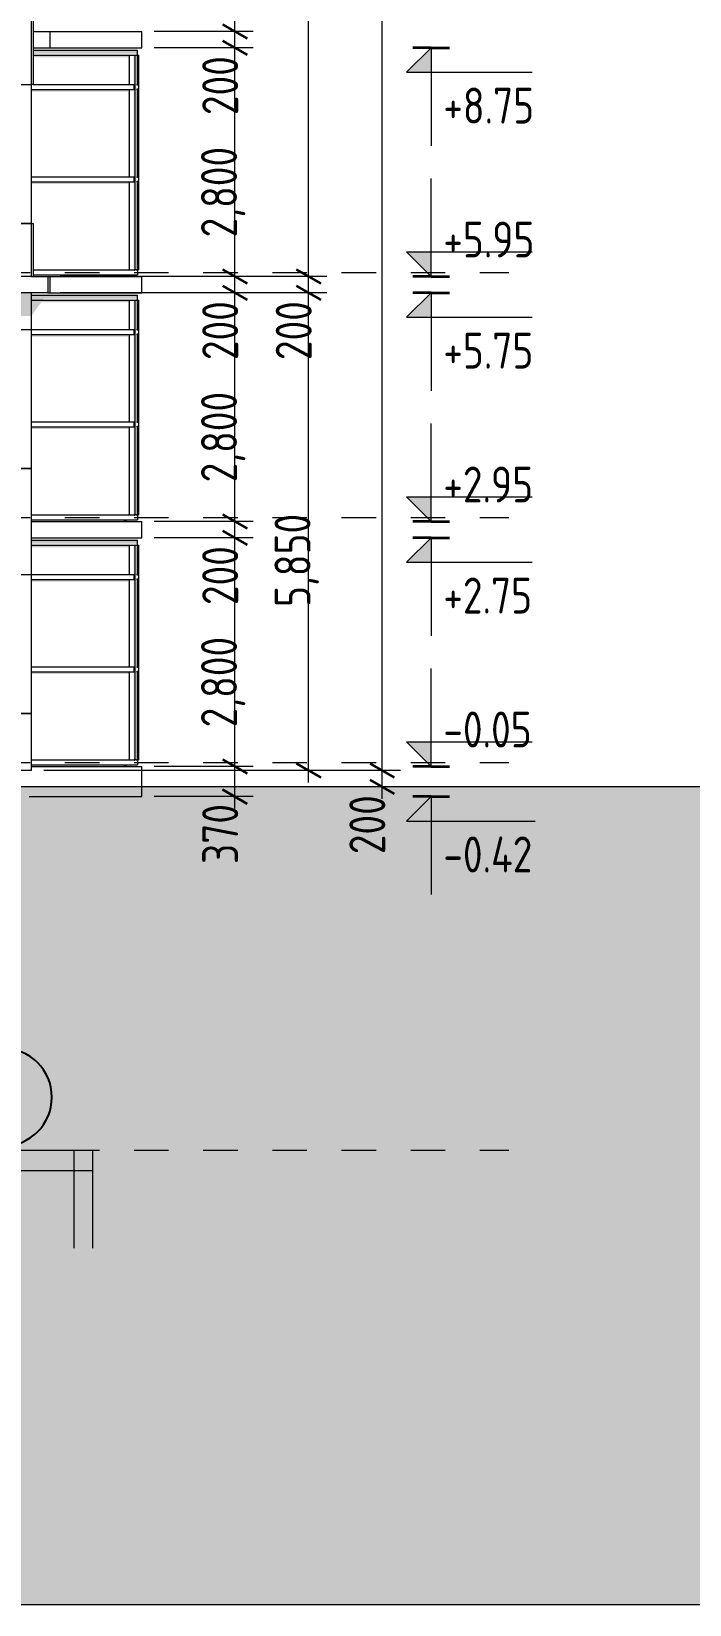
# Model space of a CAD drawing. Header units: millimetres. Extents: x 18162 to 7085488, y 72188 to 247925.
# Drawn here: x 4840290 to 4848346, y 72524 to 91787 of the extents above; entities that cross this region are included whole.
import ezdxf
from ezdxf.enums import TextEntityAlignment as Align

# ---------------------------------------------------------------- set-up
doc = ezdxf.new("R2010")
doc.units = ezdxf.units.MM
doc.header["$MEASUREMENT"] = 0
doc.linetypes.add('Dashed', pattern=[423.333333, 211.666667, -211.666667])
for name, color, linetype in [('Drawing & Figure', 7, 'Continuous'), ('Finish - Wall', 7, 'Continuous'), ('Interior - Stair & Railing', 7, 'Continuous'), ('Structural - Bearing', 7, 'Continuous'), ('Structural - Grid', 7, 'Continuous')]:
    doc.layers.add(name, color=color, linetype=linetype)
doc.styles.add('GENERATED_STYLE_3', font='', dxfattribs={"width": 0.8})
doc.styles.get('GENERATED_STYLE_3').set_extended_font_data('ISOCPEUR MON')
doc.dimstyles.new('GENERATED_STYLE__15', dxfattribs={"dimtxt": 440.00001, "dimasz": 228, "dimexe": 0.18, "dimexo": 150, "dimgap": 0, "dimtad": 1, "dimdec": 0, "dimzin": 0, "dimdsep": 46, "dimtxsty": 'GENERATED_STYLE_3', "dimblk": 'ARROWHEAD_2', "dimblk1": 'ARROWHEAD_2', "dimblk2": 'ARROWHEAD_2', "dimcen": 0.09, "dimclrd": 13, "dimclre": 13, "dimclrt": 13, "dimadec": 0, "dimazin": 0, "dimtfac": 1, "dimtdec": 4, "dimtmove": 0, "dimatfit": 3, "dimfxl": 1, "dimtolj": 1, "dimtzin": 0, "dimarcsym": 0})

# ---------------------------------------------------------------- blocks, each defined once
blk = doc.blocks.new('*X1776', base_point=(4860813, 82837))
at = {"layer": 'Structural - Bearing', "color": 8, "linetype": 'Continuous', "lineweight": 13}
for p, q in [((4834113, 94587), (4834113, 94557)), ((4835713, 94587), (4835713, 94557)), ((4837313, 94737), (4837313, 92437)), ((4838913, 94737), (4838913, 94137)), ((4837009, 94137), (4837313, 94137)), ((4837313, 94137), (4837640, 94137)), ((4839240, 94137), (4840013, 94137)), ((4840013, 94137), (4840290, 94137)), ((4837313, 92437), (4837009, 92437)), ((4837009, 92437), (4837313, 92437)), ((4837313, 92437), (4837640, 92437)), ((4837313, 92437), (4837313, 91837)), ((4837640, 92437), (4837313, 92437)), ((4838913, 92437), (4840013, 92437)), ((4838913, 92437), (4838913, 91837)), ((4840013, 92437), (4839240, 92437)), ((4840290, 92437), (4840013, 92437)), ((4840013, 92437), (4840290, 92437)), ((4834113, 91807), (4834113, 91787)), ((4835713, 91807), (4835713, 91787)), ((4837313, 91837), (4837313, 91737)), ((4838913, 91837), (4838913, 91737))]:
    blk.add_line(p, q, dxfattribs=at)
blk = doc.blocks.new('*X1778', base_point=(4860813, 82837))
at = {"layer": 'Structural - Bearing', "color": 7, "linetype": 'Continuous', "lineweight": 9}
blk.add_line((4840513, 91787), (4840513, 91587), dxfattribs=at)
blk = doc.blocks.new('*X1839', base_point=(4860813, 82837))
at = {"layer": 'Structural - Bearing', "color": 8, "linetype": 'Continuous', "lineweight": 13}
for p, q in [((4834113, 88587), (4834113, 88557)), ((4835713, 88587), (4835713, 88557)), ((4837313, 88587), (4837313, 86437)), ((4838913, 88587), (4838913, 88137)), ((4837009, 88137), (4837313, 88137)), ((4837313, 88137), (4837640, 88137)), ((4839240, 88137), (4840013, 88137)), ((4840013, 88137), (4840290, 88137)), ((4837313, 86437), (4837009, 86437)), ((4837009, 86437), (4837313, 86437)), ((4837313, 86437), (4837640, 86437)), ((4837313, 86437), (4837313, 85837)), ((4837640, 86437), (4837313, 86437)), ((4838913, 86437), (4840013, 86437)), ((4838913, 86437), (4838913, 85837)), ((4840013, 86437), (4839240, 86437)), ((4840290, 86437), (4840013, 86437)), ((4840013, 86437), (4840290, 86437)), ((4837313, 85837), (4837313, 85737)), ((4838913, 85837), (4838913, 85737))]:
    blk.add_line(p, q, dxfattribs=at)
blk = doc.blocks.new('*X1982', base_point=(4860813, 82837))
at = {"layer": 'Structural - Bearing', "color": 8, "linetype": 'Continuous', "lineweight": 13}
for p, q in [((4837313, 91737), (4837313, 89437)), ((4838913, 91737), (4838913, 91137)), ((4834113, 91587), (4834113, 91557)), ((4835713, 91587), (4835713, 91557)), ((4837009, 91137), (4837313, 91137)), ((4837313, 91137), (4837640, 91137)), ((4839240, 91137), (4840013, 91137)), ((4840013, 91137), (4840290, 91137)), ((4837313, 89437), (4837009, 89437)), ((4837009, 89437), (4837313, 89437)), ((4837313, 89437), (4837640, 89437)), ((4837313, 89437), (4837313, 88837)), ((4837640, 89437), (4837313, 89437)), ((4838913, 89437), (4840013, 89437)), ((4838913, 89437), (4838913, 88837)), ((4840013, 89437), (4839240, 89437)), ((4840290, 89437), (4840013, 89437)), ((4840013, 89437), (4840290, 89437)), ((4837313, 88837), (4837313, 88787)), ((4838913, 88837), (4838913, 88787))]:
    blk.add_line(p, q, dxfattribs=at)
blk = doc.blocks.new('*X1989', base_point=(4860813, 82837))
at = {"layer": 'Structural - Bearing', "color": 7, "linetype": 'Continuous', "lineweight": 9}
blk.add_line((4840513, 88787), (4840513, 88587), dxfattribs=at)
blk = doc.blocks.new('*X2047', base_point=(4860813, 82837))
at = {"layer": 'Structural - Bearing', "color": 8, "linetype": 'Continuous', "lineweight": 13}
for p, q in [((4837313, 85737), (4837313, 83437)), ((4838913, 85737), (4838913, 85137)), ((4834113, 85587), (4834113, 85557)), ((4835713, 85587), (4835713, 85557)), ((4837009, 85137), (4837313, 85137)), ((4837313, 85137), (4837640, 85137)), ((4839240, 85137), (4840013, 85137)), ((4840013, 85137), (4840290, 85137)), ((4837313, 83437), (4837009, 83437)), ((4837009, 83437), (4837313, 83437)), ((4837313, 83437), (4837640, 83437)), ((4837313, 83437), (4837313, 82837)), ((4837640, 83437), (4837313, 83437)), ((4838913, 83437), (4840013, 83437)), ((4838913, 83437), (4838913, 82837)), ((4840013, 83437), (4839240, 83437)), ((4840290, 83437), (4840013, 83437)), ((4840013, 83437), (4840290, 83437)), ((4837313, 82837), (4837313, 82737)), ((4838913, 82837), (4838913, 82737))]:
    blk.add_line(p, q, dxfattribs=at)
blk = doc.blocks.new('*D2053', base_point=(4860813, 82837))
at = {"color": 13, "linetype": 'Continuous', "lineweight": 13}
for p, q in [((4842780, 82787), (4842780, 85587)), ((4842780, 82417), (4842780, 82787)), ((4843005, 82417), (4841790, 82417)), ((4842780, 82270), (4842780, 82417))]:
    blk.add_line(p, q, dxfattribs=at)
at = {"color": 12, "linetype": 'Continuous', "lineweight": 35}
for p, q in [((4842630, 82873), (4842930, 82700)), ((4842630, 82503), (4842930, 82330))]:
    blk.add_line(p, q, dxfattribs=at)
at = {"color": 13, "lineweight": 13, "insert": (4842820, 81592), "char_height": 440, "attachment_point": 7, "rotation": 90, "style": 'GENERATED_STYLE_3'}
blk.add_mtext('\\A1;{\\pql;\\fISOCPEUR MON|b0|i0|c0|p0;\\W0.800000;370}', dxfattribs=at)
blk = doc.blocks.new('ARROWHEAD_2')
at = {"color": 0, "linetype": 'Continuous', "lineweight": 0}
for p, q in [((0, 0), (-1, 0)), ((-0.378, -0.655), (0.378, 0.655))]:
    blk.add_line(p, q, dxfattribs=at)
blk = doc.blocks.new('*D2054', base_point=(4860813, 82837))
at = {"color": 13, "linetype": 'Continuous', "lineweight": 13}
for p, q in [((4843005, 85587), (4841790, 85587)), ((4842780, 82787), (4842780, 85587)), ((4843005, 82787), (4841790, 82787)), ((4842780, 82417), (4842780, 82787))]:
    blk.add_line(p, q, dxfattribs=at)
at = {"color": 12, "linetype": 'Continuous', "lineweight": 35}
for p, q in [((4842630, 85673), (4842930, 85500)), ((4842630, 82873), (4842930, 82700))]:
    blk.add_line(p, q, dxfattribs=at)
at = {"color": 13, "lineweight": 13, "char_height": 440, "attachment_point": 7, "rotation": 90, "style": 'GENERATED_STYLE_3'}
for s, insert in [('\\A1;{\\pql;\\fISOCPEUR MON|b0|i0|c0|p0;\\W0.800000;200}', (4842820, 84762)), ('\\A1;{\\pql;\\fISOCPEUR MON|b0|i0|c0|p0;\\W0.800000;2,800}', (4842908, 83265))]:
    blk.add_mtext(s, dxfattribs=dict(at, insert=insert))
blk = doc.blocks.new('*D2055', base_point=(4860813, 82837))
at = {"color": 13, "linetype": 'Continuous', "lineweight": 13}
for p, q in [((4843005, 85787), (4841790, 85787)), ((4842780, 85587), (4842780, 85787))]:
    blk.add_line(p, q, dxfattribs=at)
at = {"color": 12, "linetype": 'Continuous', "lineweight": 35}
for p, q in [((4842630, 85873), (4842930, 85700)), ((4842630, 85673), (4842930, 85500))]:
    blk.add_line(p, q, dxfattribs=at)
blk = doc.blocks.new('*D2056', base_point=(4860813, 82837))
at = {"color": 12, "linetype": 'Continuous', "lineweight": 35}
for p, q in [((4842630, 88673), (4842930, 88500)), ((4842630, 85873), (4842930, 85700))]:
    blk.add_line(p, q, dxfattribs=at)
at = {"color": 13, "linetype": 'Continuous', "lineweight": 13}
blk.add_line((4842780, 85787), (4842780, 88587), dxfattribs=at)
at = {"color": 13, "lineweight": 13, "char_height": 440, "attachment_point": 7, "rotation": 90, "style": 'GENERATED_STYLE_3'}
for s, insert in [('\\A1;{\\pql;\\fISOCPEUR MON|b0|i0|c0|p0;\\W0.800000;200}', (4842820, 87762)), ('\\A1;{\\pql;\\fISOCPEUR MON|b0|i0|c0|p0;\\W0.800000;2,800}', (4842908, 86265))]:
    blk.add_mtext(s, dxfattribs=dict(at, insert=insert))
blk = doc.blocks.new('*D2057', base_point=(4860813, 82837))
at = {"color": 12, "linetype": 'Continuous', "lineweight": 35}
for p, q in [((4842630, 88873), (4842930, 88700)), ((4842630, 88673), (4842930, 88500))]:
    blk.add_line(p, q, dxfattribs=at)
at = {"color": 13, "linetype": 'Continuous', "lineweight": 13}
for p, q in [((4843005, 88787), (4841790, 88787)), ((4842780, 88587), (4842780, 88787)), ((4843005, 88587), (4841790, 88587)), ((4842780, 85787), (4842780, 88587))]:
    blk.add_line(p, q, dxfattribs=at)
blk = doc.blocks.new('*D2058', base_point=(4860813, 82837))
at = {"color": 13, "linetype": 'Continuous', "lineweight": 13}
for p, q in [((4843005, 91587), (4841790, 91587)), ((4842780, 88787), (4842780, 91587))]:
    blk.add_line(p, q, dxfattribs=at)
at = {"color": 12, "linetype": 'Continuous', "lineweight": 35}
for p, q in [((4842630, 91673), (4842930, 91500)), ((4842630, 88873), (4842930, 88700))]:
    blk.add_line(p, q, dxfattribs=at)
at = {"color": 13, "lineweight": 13, "char_height": 440, "attachment_point": 7, "rotation": 90, "style": 'GENERATED_STYLE_3'}
for s, insert in [('\\A1;{\\pql;\\fISOCPEUR MON|b0|i0|c0|p0;\\W0.800000;200}', (4842820, 90762)), ('\\A1;{\\pql;\\fISOCPEUR MON|b0|i0|c0|p0;\\W0.800000;2,800}', (4842908, 89265))]:
    blk.add_mtext(s, dxfattribs=dict(at, insert=insert))
blk = doc.blocks.new('*D2059', base_point=(4860813, 82837))
at = {"color": 13, "linetype": 'Continuous', "lineweight": 13}
for p, q in [((4842780, 91787), (4842780, 94587)), ((4843005, 91787), (4841790, 91787)), ((4842780, 91587), (4842780, 91787))]:
    blk.add_line(p, q, dxfattribs=at)
at = {"color": 12, "linetype": 'Continuous', "lineweight": 35}
for p, q in [((4842630, 91873), (4842930, 91700)), ((4842630, 91673), (4842930, 91500))]:
    blk.add_line(p, q, dxfattribs=at)
blk = doc.blocks.new('*D2060', base_point=(4860813, 82837))
at = {"color": 12, "linetype": 'Continuous', "lineweight": 35}
for p, q in [((4842630, 94673), (4842930, 94500)), ((4842630, 91873), (4842930, 91700))]:
    blk.add_line(p, q, dxfattribs=at)
at = {"color": 13, "linetype": 'Continuous', "lineweight": 13}
blk.add_line((4842780, 91787), (4842780, 94587), dxfattribs=at)
at = {"color": 13, "lineweight": 13, "char_height": 440, "attachment_point": 7, "rotation": 90, "style": 'GENERATED_STYLE_3'}
for s, insert in [('\\A1;{\\pql;\\fISOCPEUR MON|b0|i0|c0|p0;\\W0.800000;200}', (4842820, 93762)), ('\\A1;{\\pql;\\fISOCPEUR MON|b0|i0|c0|p0;\\W0.800000;2,800}', (4842908, 92265))]:
    blk.add_mtext(s, dxfattribs=dict(at, insert=insert))
blk = doc.blocks.new('*D2086', base_point=(4860813, 82837))
at = {"color": 12, "linetype": 'Continuous', "lineweight": 35}
for p, q in [((4843530, 88673), (4843830, 88500)), ((4843530, 82823), (4843830, 82650))]:
    blk.add_line(p, q, dxfattribs=at)
at = {"color": 13, "linetype": 'Continuous', "lineweight": 13}
for p, q in [((4843905, 88587), (4840640, 88587)), ((4843680, 82737), (4843680, 88587)), ((4843905, 82737), (4840440, 82737)), ((4843680, 82590), (4843680, 82737))]:
    blk.add_line(p, q, dxfattribs=at)
at = {"color": 13, "lineweight": 13, "char_height": 440, "attachment_point": 7, "rotation": 90, "style": 'GENERATED_STYLE_3'}
for s, insert in [('\\A1;{\\pql;\\fISOCPEUR MON|b0|i0|c0|p0;\\W0.800000;200}', (4843720, 87762)), ('\\A1;{\\pql;\\fISOCPEUR MON|b0|i0|c0|p0;\\W0.800000;5,850}', (4843808, 84740))]:
    blk.add_mtext(s, dxfattribs=dict(at, insert=insert))
blk = doc.blocks.new('*D2087', base_point=(4860813, 82837))
at = {"color": 12, "linetype": 'Continuous', "lineweight": 35}
for p, q in [((4843530, 88873), (4843830, 88700)), ((4843530, 88673), (4843830, 88500))]:
    blk.add_line(p, q, dxfattribs=at)
at = {"color": 13, "linetype": 'Continuous', "lineweight": 13}
for p, q in [((4843680, 88587), (4843680, 88787)), ((4843905, 88587), (4840640, 88587))]:
    blk.add_line(p, q, dxfattribs=at)
blk = doc.blocks.new('*D2088', base_point=(4860813, 82837))
at = {"color": 13, "linetype": 'Continuous', "lineweight": 13}
for p, q in [((4843905, 121587), (4840560, 121587)), ((4843680, 88787), (4843680, 121587)), ((4843905, 88787), (4840640, 88787)), ((4843680, 88587), (4843680, 88787))]:
    blk.add_line(p, q, dxfattribs=at)
at = {"color": 12, "linetype": 'Continuous', "lineweight": 35}
for p, q in [((4843530, 121673), (4843830, 121500)), ((4843530, 88873), (4843830, 88700))]:
    blk.add_line(p, q, dxfattribs=at)
at = {"color": 13, "lineweight": 13, "char_height": 440, "attachment_point": 7, "rotation": 90, "style": 'GENERATED_STYLE_3'}
for s, insert in [('\\A1;{\\pql;\\fISOCPEUR MON|b0|i0|c0|p0;\\W0.800000;200}', (4843720, 120762)), ('\\A1;{\\pql;\\fISOCPEUR MON|b0|i0|c0|p0;\\W0.800000;32,800}', (4843808, 104142))]:
    blk.add_mtext(s, dxfattribs=dict(at, insert=insert))
blk = doc.blocks.new('*D2093', base_point=(4860813, 82837))
at = {"color": 13, "linetype": 'Continuous', "lineweight": 13}
for p, q in [((4844581, 82737), (4844581, 133287)), ((4844806, 82737), (4840440, 82737)), ((4844581, 82537), (4844581, 82737)), ((4844806, 82537), (4844356, 82537)), ((4844581, 82390), (4844581, 82537))]:
    blk.add_line(p, q, dxfattribs=at)
at = {"color": 12, "linetype": 'Continuous', "lineweight": 35}
for p, q in [((4844431, 82823), (4844731, 82650)), ((4844431, 82623), (4844731, 82450))]:
    blk.add_line(p, q, dxfattribs=at)
at = {"color": 13, "lineweight": 13, "insert": (4844621, 81712), "char_height": 440, "attachment_point": 7, "rotation": 90, "style": 'GENERATED_STYLE_3'}
blk.add_mtext('\\A1;{\\pql;\\fISOCPEUR MON|b0|i0|c0|p0;\\W0.800000;200}', dxfattribs=at)
blk = doc.blocks.new('*D2094', base_point=(4860813, 82837))
at = {"color": 12, "linetype": 'Continuous', "lineweight": 35}
for p, q in [((4844731, 133200), (4844431, 133373)), ((4844431, 82823), (4844731, 82650))]:
    blk.add_line(p, q, dxfattribs=at)
at = {"color": 13, "linetype": 'Continuous', "lineweight": 13}
for p, q in [((4844581, 133287), (4844581, 133433)), ((4844806, 133287), (4829940, 133287)), ((4844581, 82737), (4844581, 133287))]:
    blk.add_line(p, q, dxfattribs=at)
at = {"color": 13, "lineweight": 13, "insert": (4844708, 107335), "char_height": 440, "attachment_point": 7, "rotation": 90, "style": 'GENERATED_STYLE_3'}
blk.add_mtext('\\A1;{\\pql;\\fISOCPEUR MON|b0|i0|c0|p0;\\W0.800000;50,550}', dxfattribs=at)
blk = doc.blocks.new('Standard grid marker[373]_3', base_point=(4839940, 142837))
at = {"layer": 'Structural - Grid', "color": 13, "linetype": 'Continuous', "lineweight": 25, "flags": 128}
blk.add_lwpolyline([(4839940, 78137, 1), (4839940, 79337, 1)], format="xyb", close=True, dxfattribs=at)
at = {"layer": 'Structural - Grid', "color": 13, "lineweight": 13, "style": 'GENERATED_STYLE_3'}
blk.add_attdef('AC_MarkerText_1', text='', height=500, rotation=360, dxfattribs=at).set_placement((4839940, 78987), align=Align.TOP_CENTER)

msp = doc.modelspace()

# ---------------------------------------------------------------- hatches: boundary and pattern name
at = {"linetype": 'Continuous', "lineweight": 13}
for points in [[(4845181.3, 91586.7), (4844881.3, 91286.7), (4845181.3, 91286.7)], [(4845181.3, 88786.7), (4845181.3, 89086.7), (4844881.3, 89086.7)], [(4845181.3, 88586.7), (4844881.3, 88286.7), (4845181.3, 88286.7)], [(4845181.3, 85786.7), (4845181.3, 86086.7), (4844881.3, 86086.7)], [(4845181.3, 85586.7), (4844881.3, 85286.7), (4845181.3, 85286.7)], [(4845181.3, 82786.7), (4845181.3, 83086.7), (4844881.3, 83086.7)], [(4845181.3, 82416.7), (4844881.3, 82116.7), (4845181.3, 82116.7)]]:
    msp.add_hatch(color=13, dxfattribs=at).paths.add_polyline_path(points)
at = {"layer": 'Drawing & Figure', "linetype": 'Continuous', "lineweight": 0}
msp.add_hatch(color=49, dxfattribs=at).paths.add_polyline_path([(4868351.6, 82536.7), (4787503.3, 82536.7), (4787503.3, 72524.1), (4868351.6, 72524.1)])
at = {"layer": 'Finish - Wall', "linetype": 'Continuous', "lineweight": 0}
for points in [[(4840309.5, 91516), (4841589.5, 91516), (4841589.5, 91556.7), (4840309.5, 91556.7)], [(4840309.5, 91468.4), (4841474.5, 91468.4), (4841474.5, 91136.7), (4841489.5, 91136.7), (4841489.5, 91496.7), (4840309.5, 91496.7)], [(4841489.5, 91496.7), (4841489.5, 91489.6), (4841542.1, 91489.6), (4841542.1, 91496.7)], [(4841559.5, 91496.7), (4841542.1, 91496.7), (4841542.1, 91136.7), (4841547.1, 91136.7), (4841547.1, 91106.7), (4841559.5, 91106.7)], [(4841576.9, 91496.7), (4841571.9, 91496.7), (4841576.9, 91489.6)], [(4841576.9, 91496.7), (4841576.9, 91489.6), (4841584.5, 91489.6), (4841589.5, 91496.7)], [(4841576.9, 91136.7), (4841583.2, 91127.8), (4841589.5, 91124.1)], [(4841589.5, 91124.1), (4841589.5, 91136.7), (4841576.9, 91136.7)], [(4840289.5, 91076.7), (4840289.5, 91048.4), (4841474.5, 91048.4), (4841474.5, 90006.7), (4841489.5, 90006.7), (4841489.5, 91076.7)], [(4841542.1, 91076.7), (4841489.5, 91076.7), (4841489.5, 91069.6), (4841542.1, 91069.6)], [(4841542.1, 90006.7), (4841547.1, 90006.7), (4841547.1, 89976.7), (4841559.5, 89976.7), (4841559.5, 91106.7), (4841547.1, 91106.7), (4841547.1, 91076.7), (4841542.1, 91076.7)], [(4841542.1, 88866.7), (4841559.5, 88866.7), (4841559.5, 89976.7), (4841547.1, 89976.7), (4841547.1, 89946.7), (4841542.1, 89946.7)], [(4841589.5, 89994.1), (4841576.9, 90006.7), (4841583.2, 89997.8)], [(4841589.5, 90006.7), (4841576.9, 90006.7), (4841589.5, 89994.1)], [(4840289.5, 89918.4), (4841474.5, 89918.4), (4841474.5, 88866.7), (4841489.5, 88866.7), (4841489.5, 89946.7), (4840289.5, 89946.7)], [(4841542.1, 89946.7), (4841489.5, 89946.7), (4841489.5, 89939.6), (4841542.1, 89939.6)], [(4841547.1, 88866.7), (4841547.1, 88849.1), (4841571.9, 88866.7)], [(4841589.5, 88556.7), (4840289.5, 88556.7), (4840289.5, 88496.7), (4840426.6, 88496.7), (4840440.2, 88516), (4841589.5, 88516)], [(4840289.5, 88496.7), (4840289.5, 88302.9), (4840406.6, 88468.4), (4841474.5, 88468.4), (4841474.5, 88136.7), (4841489.5, 88136.7), (4841489.5, 88496.7)], [(4841542.1, 88496.7), (4841489.5, 88496.7), (4841489.5, 88489.6), (4841542.1, 88489.6)], [(4841559.5, 88496.7), (4841542.1, 88496.7), (4841542.1, 88136.7), (4841547.1, 88136.7), (4841547.1, 88106.7), (4841559.5, 88106.7)], [(4841571.9, 88496.7), (4841576.9, 88489.6), (4841576.9, 88496.7)], [(4841576.9, 88496.7), (4841576.9, 88489.6), (4841584.5, 88489.6), (4841589.5, 88496.7)], [(4840289.5, 88048.4), (4841474.5, 88048.4), (4841474.5, 87006.7), (4841489.5, 87006.7), (4841489.5, 88076.7), (4840289.5, 88076.7)], [(4841489.5, 88076.7), (4841489.5, 88069.6), (4841542.1, 88069.6), (4841542.1, 88076.7)], [(4841542.1, 87006.7), (4841547.1, 87006.7), (4841547.1, 86976.7), (4841559.5, 86976.7), (4841559.5, 88106.7), (4841547.1, 88106.7), (4841547.1, 88076.7), (4841542.1, 88076.7)], [(4841589.5, 88124.1), (4841576.9, 88136.7), (4841583.2, 88127.8)], [(4841589.5, 88124.1), (4841589.5, 88136.7), (4841576.9, 88136.7)], [(4841489.5, 86946.7), (4840289.5, 86946.7), (4840289.5, 86918.4), (4841474.5, 86918.4), (4841474.5, 85866.7), (4841489.5, 85866.7)], [(4841542.1, 86946.7), (4841489.5, 86946.7), (4841489.5, 86939.6), (4841542.1, 86939.6)], [(4841542.1, 85866.7), (4841559.5, 85866.7), (4841559.5, 86976.7), (4841547.1, 86976.7), (4841547.1, 86946.7), (4841542.1, 86946.7)], [(4841589.5, 86994.1), (4841576.9, 87006.7), (4841583.2, 86997.8)], [(4841589.5, 87006.7), (4841576.9, 87006.7), (4841589.5, 86994.1)], [(4841547.1, 85849.1), (4841571.9, 85866.7), (4841547.1, 85866.7)], [(4840289.5, 85556.7), (4840289.5, 85516), (4841589.5, 85516), (4841589.5, 85556.7)], [(4841489.5, 85496.7), (4840289.5, 85496.7), (4840289.5, 85468.4), (4841474.5, 85468.4), (4841474.5, 85136.7), (4841489.5, 85136.7)], [(4841489.5, 85496.7), (4841489.5, 85489.6), (4841542.1, 85489.6), (4841542.1, 85496.7)], [(4841559.5, 85496.7), (4841542.1, 85496.7), (4841542.1, 85136.7), (4841547.1, 85136.7), (4841547.1, 85106.7), (4841559.5, 85106.7)], [(4841576.9, 85496.7), (4841571.9, 85496.7), (4841576.9, 85489.6)], [(4841576.9, 85496.7), (4841576.9, 85489.6), (4841584.5, 85489.6), (4841589.5, 85496.7)], [(4841489.5, 85076.7), (4840289.5, 85076.7), (4840289.5, 85048.4), (4841474.5, 85048.4), (4841474.5, 84006.7), (4841489.5, 84006.7)], [(4841542.1, 85076.7), (4841489.5, 85076.7), (4841489.5, 85069.6), (4841542.1, 85069.6)], [(4841542.1, 84006.7), (4841547.1, 84006.7), (4841547.1, 83976.7), (4841559.5, 83976.7), (4841559.5, 85106.7), (4841547.1, 85106.7), (4841547.1, 85076.7), (4841542.1, 85076.7)], [(4841576.9, 85136.7), (4841583.2, 85127.8), (4841589.5, 85124.1)], [(4841589.5, 85124.1), (4841589.5, 85136.7), (4841576.9, 85136.7)], [(4841589.5, 83994.1), (4841576.9, 84006.7), (4841583.2, 83997.8)], [(4841589.5, 84006.7), (4841576.9, 84006.7), (4841589.5, 83994.1)], [(4840289.5, 83946.7), (4840289.5, 83918.4), (4841474.5, 83918.4), (4841474.5, 82866.7), (4841489.5, 82866.7), (4841489.5, 83946.7)], [(4841542.1, 83946.7), (4841489.5, 83946.7), (4841489.5, 83939.6), (4841542.1, 83939.6)], [(4841542.1, 82866.7), (4841559.5, 82866.7), (4841559.5, 83976.7), (4841547.1, 83976.7), (4841547.1, 83946.7), (4841542.1, 83946.7)], [(4841547.1, 82866.7), (4841547.1, 82849.1), (4841571.9, 82866.7)]]:
    msp.add_hatch(color=49, dxfattribs=at).paths.add_polyline_path(points)
at = {"layer": 'Interior - Stair & Railing', "linetype": 'Continuous', "lineweight": 0}
for points in [[(4841427.7, 88806.7), (4841427.5, 88806.7), (4841427.5, 88786.7), (4841427.7, 88786.7)], [(4841428.2, 88806.7), (4841427.7, 88806.7), (4841427.7, 88786.7), (4841428.2, 88786.7)], [(4841429.1, 88806.7), (4841428.2, 88806.7), (4841428.2, 88786.7), (4841429.1, 88786.7)], [(4841430.3, 88806.7), (4841429.1, 88806.7), (4841429.1, 88786.7), (4841430.3, 88786.7)], [(4841431.8, 88806.7), (4841430.3, 88806.7), (4841430.3, 88786.7), (4841431.8, 88786.7)], [(4841433.5, 88806.7), (4841431.8, 88806.7), (4841431.8, 88786.7), (4841433.5, 88786.7)], [(4841435.4, 88806.7), (4841433.5, 88806.7), (4841433.5, 88786.7), (4841435.4, 88786.7)], [(4841437.4, 88806.7), (4841435.4, 88806.7), (4841435.4, 88786.7), (4841437.4, 88786.7)], [(4841439.5, 88806.7), (4841437.4, 88806.7), (4841437.4, 88786.7), (4841439.5, 88786.7)], [(4841441.6, 88806.7), (4841439.5, 88806.7), (4841439.5, 88786.7), (4841441.6, 88786.7)], [(4841443.6, 88806.7), (4841441.6, 88806.7), (4841441.6, 88786.7), (4841443.6, 88786.7)], [(4841443.6, 88786.7), (4841445.5, 88786.7), (4841445.5, 88806.7), (4841443.6, 88806.7)], [(4841447.2, 88806.7), (4841445.5, 88806.7), (4841445.5, 88786.7), (4841447.2, 88786.7)], [(4841448.7, 88806.7), (4841447.2, 88806.7), (4841447.2, 88786.7), (4841448.7, 88786.7)], [(4841449.9, 88806.7), (4841448.7, 88806.7), (4841448.7, 88786.7), (4841449.9, 88786.7)], [(4841450.8, 88806.7), (4841449.9, 88806.7), (4841449.9, 88786.7), (4841450.8, 88786.7)], [(4841451.3, 88806.7), (4841450.8, 88806.7), (4841450.8, 88786.7), (4841451.3, 88786.7)], [(4841451.5, 88806.7), (4841451.3, 88806.7), (4841451.3, 88786.7), (4841451.5, 88786.7)], [(4841427.7, 85806.7), (4841427.5, 85806.7), (4841427.5, 85786.7), (4841427.7, 85786.7)], [(4841428.2, 85806.7), (4841427.7, 85806.7), (4841427.7, 85786.7), (4841428.2, 85786.7)], [(4841429.1, 85806.7), (4841428.2, 85806.7), (4841428.2, 85786.7), (4841429.1, 85786.7)], [(4841430.3, 85806.7), (4841429.1, 85806.7), (4841429.1, 85786.7), (4841430.3, 85786.7)], [(4841431.8, 85806.7), (4841430.3, 85806.7), (4841430.3, 85786.7), (4841431.8, 85786.7)], [(4841433.5, 85806.7), (4841431.8, 85806.7), (4841431.8, 85786.7), (4841433.5, 85786.7)], [(4841435.4, 85806.7), (4841433.5, 85806.7), (4841433.5, 85786.7), (4841435.4, 85786.7)], [(4841437.4, 85806.7), (4841435.4, 85806.7), (4841435.4, 85786.7), (4841437.4, 85786.7)], [(4841439.5, 85806.7), (4841437.4, 85806.7), (4841437.4, 85786.7), (4841439.5, 85786.7)], [(4841441.6, 85806.7), (4841439.5, 85806.7), (4841439.5, 85786.7), (4841441.6, 85786.7)], [(4841443.6, 85806.7), (4841441.6, 85806.7), (4841441.6, 85786.7), (4841443.6, 85786.7)], [(4841443.6, 85786.7), (4841445.5, 85786.7), (4841445.5, 85806.7), (4841443.6, 85806.7)], [(4841447.2, 85806.7), (4841445.5, 85806.7), (4841445.5, 85786.7), (4841447.2, 85786.7)], [(4841448.7, 85806.7), (4841447.2, 85806.7), (4841447.2, 85786.7), (4841448.7, 85786.7)], [(4841449.9, 85806.7), (4841448.7, 85806.7), (4841448.7, 85786.7), (4841449.9, 85786.7)], [(4841450.8, 85806.7), (4841449.9, 85806.7), (4841449.9, 85786.7), (4841450.8, 85786.7)], [(4841451.3, 85806.7), (4841450.8, 85806.7), (4841450.8, 85786.7), (4841451.3, 85786.7)], [(4841451.5, 85806.7), (4841451.3, 85806.7), (4841451.3, 85786.7), (4841451.5, 85786.7)], [(4841427.7, 82806.7), (4841427.5, 82806.7), (4841427.5, 82786.7), (4841427.7, 82786.7)], [(4841428.2, 82806.7), (4841427.7, 82806.7), (4841427.7, 82786.7), (4841428.2, 82786.7)], [(4841429.1, 82806.7), (4841428.2, 82806.7), (4841428.2, 82786.7), (4841429.1, 82786.7)], [(4841430.3, 82806.7), (4841429.1, 82806.7), (4841429.1, 82786.7), (4841430.3, 82786.7)], [(4841431.8, 82806.7), (4841430.3, 82806.7), (4841430.3, 82786.7), (4841431.8, 82786.7)], [(4841433.5, 82806.7), (4841431.8, 82806.7), (4841431.8, 82786.7), (4841433.5, 82786.7)], [(4841435.4, 82806.7), (4841433.5, 82806.7), (4841433.5, 82786.7), (4841435.4, 82786.7)], [(4841437.4, 82806.7), (4841435.4, 82806.7), (4841435.4, 82786.7), (4841437.4, 82786.7)], [(4841439.5, 82806.7), (4841437.4, 82806.7), (4841437.4, 82786.7), (4841439.5, 82786.7)], [(4841441.6, 82806.7), (4841439.5, 82806.7), (4841439.5, 82786.7), (4841441.6, 82786.7)], [(4841443.6, 82806.7), (4841441.6, 82806.7), (4841441.6, 82786.7), (4841443.6, 82786.7)], [(4841445.5, 82806.7), (4841443.6, 82806.7), (4841443.6, 82786.7), (4841445.5, 82786.7)], [(4841447.2, 82806.7), (4841445.5, 82806.7), (4841445.5, 82786.7), (4841447.2, 82786.7)], [(4841448.7, 82806.7), (4841447.2, 82806.7), (4841447.2, 82786.7), (4841448.7, 82786.7)], [(4841449.9, 82806.7), (4841448.7, 82806.7), (4841448.7, 82786.7), (4841449.9, 82786.7)], [(4841450.8, 82806.7), (4841449.9, 82806.7), (4841449.9, 82786.7), (4841450.8, 82786.7)], [(4841451.3, 82806.7), (4841450.8, 82806.7), (4841450.8, 82786.7), (4841451.3, 82786.7)], [(4841451.5, 82806.7), (4841451.3, 82806.7), (4841451.3, 82786.7), (4841451.5, 82786.7)]]:
    msp.add_hatch(color=49, dxfattribs=at).paths.add_polyline_path(points)
at = {"layer": 'Structural - Bearing', "linetype": 'Continuous', "lineweight": 0}
msp.add_hatch(color=49, dxfattribs=at).paths.add_polyline_path([(4833489.5, 88586.7), (4833489.5, 88556.7), (4836989.5, 88556.7), (4836989.5, 88496.7), (4837009, 88496.7), (4837009, 88303.8), (4840289.5, 88303.8), (4840289.5, 88586.7), (4837039.9, 88586.7), (4837039.9, 88736.7), (4837039.5, 88736.7), (4837039.5, 88586.7)])
at = {"layer": 'Structural - Bearing', "linetype": 'Continuous', "lineweight": 9}
h = msp.add_hatch(dxfattribs=at)
h.set_pattern_fill('Grid_100x100_0003', style=0, pattern_type=2)
h.set_pattern_definition([(0, (4860813, 82836.7), (0, 1000), []), (90, (4860813, 82836.7), (-1000, 0), [])])
h.paths.add_polyline_path([(4841039.5, 78086.7), (4808839.5, 78086.7), (4808839.5, 76886.7), (4841039.5, 76886.7)])

# ---------------------------------------------------------------- linework, layer by layer
at = {"color": 13, "linetype": 'Continuous', "lineweight": 13}
for p, q in [((4845181.3, 91586.7), (4844881.3, 91286.7)), ((4845181.3, 91586.7), (4845181.3, 90386.7)), ((4844881.3, 91286.7), (4845181.3, 91286.7)), ((4845181.3, 91286.7), (4846420.3, 91286.7)), ((4845181.3, 88786.7), (4845181.3, 89986.7)), ((4845181.3, 88786.7), (4844881.3, 89086.7)), ((4844881.3, 89086.7), (4845181.3, 89086.7)), ((4845181.3, 89086.7), (4846420.3, 89086.7)), ((4845181.3, 88586.7), (4844881.3, 88286.7)), ((4845181.3, 88586.7), (4845181.3, 87386.7)), ((4844881.3, 88286.7), (4845181.3, 88286.7)), ((4845181.3, 88286.7), (4846420.3, 88286.7)), ((4845181.3, 85786.7), (4845181.3, 86986.7)), ((4845181.3, 85786.7), (4844881.3, 86086.7)), ((4844881.3, 86086.7), (4845181.3, 86086.7)), ((4845181.3, 86086.7), (4846420.3, 86086.7)), ((4845181.3, 85586.7), (4844881.3, 85286.7)), ((4845181.3, 85586.7), (4845181.3, 84386.7)), ((4844881.3, 85286.7), (4845181.3, 85286.7)), ((4845181.3, 85286.7), (4846420.3, 85286.7)), ((4845181.3, 82786.7), (4845181.3, 83986.7)), ((4845181.3, 82786.7), (4844881.3, 83086.7)), ((4844881.3, 83086.7), (4845181.3, 83086.7)), ((4845181.3, 83086.7), (4846420.3, 83086.7)), ((4845181.3, 82416.7), (4844881.3, 82116.7)), ((4845181.3, 82416.7), (4845181.3, 81216.7)), ((4844881.3, 82116.7), (4845181.3, 82116.7)), ((4845181.3, 82116.7), (4846455.4, 82116.7))]:
    msp.add_line(p, q, dxfattribs=at)
at = {"color": 12, "linetype": 'Continuous', "lineweight": 35}
for p, q in [((4845181.3, 91586.7), (4844956.3, 91586.7)), ((4845181.3, 91586.7), (4845406.3, 91586.7)), ((4845181.3, 88786.7), (4844956.3, 88786.7)), ((4845181.3, 88786.7), (4845406.3, 88786.7)), ((4845181.3, 88586.7), (4844956.3, 88586.7)), ((4845181.3, 88586.7), (4845406.3, 88586.7)), ((4845181.3, 85786.7), (4844956.3, 85786.7)), ((4845181.3, 85786.7), (4845406.3, 85786.7)), ((4845181.3, 85586.7), (4844956.3, 85586.7)), ((4845181.3, 85586.7), (4845406.3, 85586.7)), ((4845181.3, 82786.7), (4844956.3, 82786.7)), ((4845181.3, 82786.7), (4845406.3, 82786.7)), ((4845181.3, 82416.7), (4844956.3, 82416.7)), ((4845181.3, 82416.7), (4845406.3, 82416.7))]:
    msp.add_line(p, q, dxfattribs=at)
at = {"color": 8, "linetype": 'Dashed', "lineweight": 13, "ltscale": 2}
for p, q in [((4805138.5, 88836.7), (4846132, 88836.7)), ((4805138.5, 85836.7), (4846132, 85836.7)), ((4805138.5, 82836.7), (4846132, 82836.7)), ((4805138.5, 78086.7), (4846132, 78086.7))]:
    msp.add_line(p, q, dxfattribs=at)
at = {"layer": 'Drawing & Figure', "color": 7, "linetype": 'Continuous', "lineweight": 13, "flags": 128}
msp.add_lwpolyline([(4868351.6, 82536.7), (4787503.3, 82536.7), (4787503.3, 72524.1), (4868351.6, 72524.1)], close=True, dxfattribs=at)
at = {"layer": 'Finish - Wall', "color": 7, "linetype": 'Continuous', "lineweight": 9}
for p, q in [((4840309.5, 91556.7), (4841589.5, 91556.7)), ((4841589.5, 91496.7), (4841589.5, 91556.7)), ((4840309.5, 91496.7), (4841547.1, 91496.7)), ((4841489.5, 91136.7), (4841489.5, 91496.7)), ((4841547.1, 91496.7), (4841559.5, 91496.7)), ((4841559.5, 91496.7), (4841571.9, 91496.7)), ((4841559.5, 91106.7), (4841559.5, 91496.7)), ((4841571.9, 91496.7), (4841589.5, 91496.7)), ((4841589.5, 91496.7), (4841601.9, 91496.7)), ((4841589.5, 91136.7), (4841589.5, 91496.7)), ((4841601.9, 91106.7), (4841601.9, 91496.7)), ((4840309.5, 91136.7), (4841547.1, 91136.7)), ((4841547.1, 91076.7), (4841547.1, 91136.7)), ((4841576.9, 91136.7), (4841589.5, 91136.7)), ((4841589.5, 91136.7), (4841589.5, 91124.1)), ((4840289.5, 91076.7), (4841547.1, 91076.7)), ((4841489.5, 90006.7), (4841489.5, 91076.7)), ((4841559.5, 89976.7), (4841559.5, 91106.7)), ((4841589.5, 91076.7), (4841576.9, 91076.7)), ((4841589.5, 91089.3), (4841589.5, 91076.7)), ((4841589.5, 90006.7), (4841589.5, 91076.7)), ((4841601.9, 89976.7), (4841601.9, 91106.7)), ((4840289.5, 90006.7), (4841547.1, 90006.7)), ((4841547.1, 89946.7), (4841547.1, 90006.7)), ((4841559.5, 88866.7), (4841559.5, 89976.7)), ((4841576.9, 90006.7), (4841589.5, 90006.7)), ((4841589.5, 90006.7), (4841589.5, 89994.1)), ((4841589.5, 89959.3), (4841589.5, 89946.7)), ((4841601.9, 88866.7), (4841601.9, 89976.7)), ((4840289.5, 89946.7), (4841547.1, 89946.7)), ((4841489.5, 88866.7), (4841489.5, 89946.7)), ((4841589.5, 89946.7), (4841576.9, 89946.7)), ((4841589.5, 88866.7), (4841589.5, 89946.7)), ((4840309.5, 88866.7), (4841547.1, 88866.7)), ((4840309.5, 88806.7), (4841589.5, 88806.7)), ((4841559.5, 88866.7), (4841547.1, 88866.7)), ((4841571.9, 88866.7), (4841559.5, 88866.7)), ((4841571.9, 88866.7), (4841589.5, 88866.7)), ((4841601.9, 88866.7), (4841589.5, 88866.7)), ((4841589.5, 88866.7), (4841589.5, 88806.7)), ((4840289.5, 88556.7), (4841589.5, 88556.7)), ((4840289.5, 88496.7), (4841589.5, 88496.7)), ((4841489.5, 88136.7), (4841489.5, 88496.7)), ((4841559.5, 88106.7), (4841559.5, 88496.7)), ((4841589.5, 88496.7), (4841589.5, 88556.7)), ((4841589.5, 88496.7), (4841601.9, 88496.7)), ((4841589.5, 88136.7), (4841589.5, 88496.7)), ((4841601.9, 88106.7), (4841601.9, 88496.7)), ((4840289.5, 88136.7), (4841547.1, 88136.7)), ((4840289.5, 88076.7), (4841547.1, 88076.7)), ((4841489.5, 87006.7), (4841489.5, 88076.7)), ((4841547.1, 88076.7), (4841547.1, 88136.7)), ((4841559.5, 86976.7), (4841559.5, 88106.7)), ((4841576.9, 88136.7), (4841589.5, 88136.7)), ((4841589.5, 88076.7), (4841576.9, 88076.7)), ((4841589.5, 88136.7), (4841589.5, 88124.1)), ((4841589.5, 88089.3), (4841589.5, 88076.7)), ((4841589.5, 87006.7), (4841589.5, 88076.7)), ((4841601.9, 86976.7), (4841601.9, 88106.7)), ((4840289.5, 87006.7), (4841547.1, 87006.7)), ((4840289.5, 86946.7), (4841547.1, 86946.7)), ((4841489.5, 85866.7), (4841489.5, 86946.7)), ((4841547.1, 86946.7), (4841547.1, 87006.7)), ((4841559.5, 85866.7), (4841559.5, 86976.7)), ((4841576.9, 87006.7), (4841589.5, 87006.7)), ((4841589.5, 86946.7), (4841576.9, 86946.7)), ((4841589.5, 87006.7), (4841589.5, 86994.1)), ((4841589.5, 86959.3), (4841589.5, 86946.7)), ((4841589.5, 85866.7), (4841589.5, 86946.7)), ((4841601.9, 85866.7), (4841601.9, 86976.7)), ((4840289.5, 85866.7), (4841547.1, 85866.7)), ((4840289.5, 85806.7), (4841589.5, 85806.7)), ((4841559.5, 85866.7), (4841547.1, 85866.7)), ((4841571.9, 85866.7), (4841559.5, 85866.7)), ((4841571.9, 85866.7), (4841589.5, 85866.7)), ((4841601.9, 85866.7), (4841589.5, 85866.7)), ((4841589.5, 85866.7), (4841589.5, 85806.7)), ((4840289.5, 85556.7), (4841589.5, 85556.7)), ((4841589.5, 85496.7), (4841589.5, 85556.7)), ((4840289.5, 85496.7), (4841547.1, 85496.7)), ((4841489.5, 85136.7), (4841489.5, 85496.7)), ((4841547.1, 85496.7), (4841559.5, 85496.7)), ((4841559.5, 85496.7), (4841571.9, 85496.7)), ((4841559.5, 85106.7), (4841559.5, 85496.7)), ((4841571.9, 85496.7), (4841589.5, 85496.7)), ((4841589.5, 85496.7), (4841601.9, 85496.7)), ((4841589.5, 85136.7), (4841589.5, 85496.7)), ((4841601.9, 85106.7), (4841601.9, 85496.7)), ((4840289.5, 85136.7), (4841547.1, 85136.7)), ((4840289.5, 85076.7), (4841547.1, 85076.7)), ((4841489.5, 84006.7), (4841489.5, 85076.7)), ((4841547.1, 85076.7), (4841547.1, 85136.7)), ((4841559.5, 83976.7), (4841559.5, 85106.7)), ((4841576.9, 85136.7), (4841589.5, 85136.7)), ((4841589.5, 85076.7), (4841576.9, 85076.7)), ((4841589.5, 85136.7), (4841589.5, 85124.1)), ((4841589.5, 85089.3), (4841589.5, 85076.7)), ((4841589.5, 84006.7), (4841589.5, 85076.7)), ((4841601.9, 83976.7), (4841601.9, 85106.7)), ((4840289.5, 84006.7), (4841547.1, 84006.7)), ((4841547.1, 83946.7), (4841547.1, 84006.7)), ((4841576.9, 84006.7), (4841589.5, 84006.7)), ((4841589.5, 84006.7), (4841589.5, 83994.1)), ((4840289.5, 83946.7), (4841547.1, 83946.7)), ((4841489.5, 82866.7), (4841489.5, 83946.7)), ((4841559.5, 82866.7), (4841559.5, 83976.7)), ((4841589.5, 83946.7), (4841576.9, 83946.7)), ((4841589.5, 83959.3), (4841589.5, 83946.7)), ((4841589.5, 82866.7), (4841589.5, 83946.7)), ((4841601.9, 82866.7), (4841601.9, 83976.7)), ((4840289.5, 82866.7), (4841547.1, 82866.7)), ((4841559.5, 82866.7), (4841547.1, 82866.7)), ((4841571.9, 82866.7), (4841559.5, 82866.7)), ((4841571.9, 82866.7), (4841589.5, 82866.7)), ((4841601.9, 82866.7), (4841589.5, 82866.7)), ((4841589.5, 82866.7), (4841589.5, 82806.7)), ((4840289.5, 82806.7), (4841589.5, 82806.7))]:
    msp.add_line(p, q, dxfattribs=at)
at = {"layer": 'Interior - Stair & Railing', "color": 7, "linetype": 'Continuous', "lineweight": 9}
for p, q in [((4841427.5, 88786.7), (4841427.5, 88806.7)), ((4841451.5, 88786.7), (4841451.5, 88806.7)), ((4841427.5, 85786.7), (4841427.5, 85806.7)), ((4841451.5, 85786.7), (4841451.5, 85806.7)), ((4841427.5, 82786.7), (4841427.5, 82806.7)), ((4841451.5, 82786.7), (4841451.5, 82806.7))]:
    msp.add_line(p, q, dxfattribs=at)
at = {"layer": 'Structural - Bearing', "color": 7, "linetype": 'Continuous', "lineweight": 13}
for p, q in [((4840289.5, 91736.7), (4840289.5, 94736.7)), ((4840309.5, 92436.7), (4840309.5, 91136.7)), ((4840289.5, 88786.7), (4840289.5, 91736.7)), ((4840309.5, 91786.7), (4841639.5, 91786.7)), ((4841639.5, 91586.7), (4841639.5, 91786.7)), ((4840309.5, 91586.7), (4841639.5, 91586.7)), ((4840309.5, 91136.7), (4840289.5, 91136.7)), ((4840289.5, 89436.7), (4840309.5, 89436.7)), ((4840309.5, 89436.7), (4840309.5, 88786.7)), ((4840290.2, 88786.7), (4837039.9, 88786.7)), ((4840290.2, 88786.7), (4840490.2, 88786.7)), ((4840490.2, 88786.7), (4840490.2, 88586.7)), ((4840490.2, 88786.7), (4841639.5, 88786.7)), ((4841639.5, 88586.7), (4841639.5, 88786.7)), ((4840290.2, 88586.7), (4837039.9, 88586.7)), ((4840289.5, 85736.7), (4840289.5, 88586.7)), ((4840490.2, 88586.7), (4840290.2, 88586.7)), ((4840490.2, 88586.7), (4841639.5, 88586.7)), ((4840289.5, 85786.7), (4841639.5, 85786.7)), ((4840289.5, 82736.7), (4840289.5, 85736.7)), ((4841639.5, 85586.7), (4841639.5, 85786.7)), ((4840289.5, 85586.7), (4841639.5, 85586.7)), ((4840289.5, 82736.7), (4837039.5, 82736.7)), ((4840289.5, 82786.7), (4841639.5, 82786.7)), ((4841639.5, 82416.7), (4841639.5, 82786.7)), ((4840259.5, 82416.7), (4841639.5, 82416.7)), ((4808839.5, 78086.7), (4841039.5, 78086.7)), ((4841039.5, 76886.7), (4841039.5, 78086.7))]:
    msp.add_line(p, q, dxfattribs=at)

# ---------------------------------------------------------------- block references
at = {"layer": 'Structural - Bearing', "lineweight": 0}
for name in ['*X1776', '*X1982', '*X1778', '*X1989', '*X1839', '*X2047']:
    msp.add_blockref(name, (4860813, 82836.7), dxfattribs=at)
at = {"layer": 'Structural - Grid', "color": 13, "linetype": 'Continuous', "lineweight": 13}
msp.add_blockref('Standard grid marker[373]_3', (4839939.5, 142836.7), dxfattribs=at)

# ---------------------------------------------------------------- texts
at = {"color": 13, "lineweight": 13, "char_height": 440, "attachment_point": 7, "style": 'GENERATED_STYLE_3'}
for s, insert in [('\\A1;{\\pql;\\fISOCPEUR MON|b0|i0|c0|p0;\\W0.800000;+8.75}', (4845331.3, 90658.9)), ('\\A1;{\\pql;\\fISOCPEUR MON|b0|i0|c0|p0;\\W0.800000;+5.95}', (4845331.3, 89018.9)), ('\\A1;{\\pql;\\fISOCPEUR MON|b0|i0|c0|p0;\\W0.800000;+5.75}', (4845331.3, 87658.9)), ('\\A1;{\\pql;\\fISOCPEUR MON|b0|i0|c0|p0;\\W0.800000;+2.95}', (4845331.3, 86018.9)), ('\\A1;{\\pql;\\fISOCPEUR MON|b0|i0|c0|p0;\\W0.800000;+2.75}', (4845331.3, 84658.9)), ('\\A1;{\\pql;\\fISOCPEUR MON|b0|i0|c0|p0;\\W0.800000;-0.05}', (4845331.3, 83018.9)), ('\\A1;{\\pql;\\fISOCPEUR MON|b0|i0|c0|p0;\\W0.800000;-0.42}', (4845331.3, 81488.9))]:
    msp.add_mtext(s, dxfattribs=dict(at, insert=insert))

# ---------------------------------------------------------------- dimensions: what is measured, and where the dimension line sits
at = {"color": 13, "linetype": 'Continuous', "lineweight": 13}
for base, p1, p2, picture, middle in [((4844580.9, 133286.7), (4840289.5, 82736.7), (4829789.5, 133286.7), '*D2094', (4844272.9, 108239.9)), ((4844580.9, 82736.7), (4844344.8, 82536.7), (4840289.5, 82736.7), '*D2093', (4844272.9, 82214.6)), ((4843680.5, 121586.7), (4840490.2, 88786.7), (4840409.9, 121586.7), '*D2088', (4843372.5, 105046.1)), ((4842780.2, 94586.7), (4840974.5, 91786.7), (4840974.5, 94586.7), '*D2060', (4842472.2, 93001.6)), ((4842780.2, 91786.7), (4840974.5, 91586.7), (4840974.5, 91786.7), '*D2059', (4842472.2, 91264.6)), ((4842780.2, 91586.7), (4841064.9, 88786.7), (4840974.5, 91586.7), '*D2058', (4842472.2, 90001.6)), ((4843680.5, 88786.7), (4840490.2, 88586.7), (4840490.2, 88786.7), '*D2087', (4843372.5, 88264.6)), ((4842780.2, 88786.7), (4841064.9, 88586.7), (4841064.9, 88786.7), '*D2057', (4842472.2, 88264.6)), ((4843680.5, 88586.7), (4840289.5, 82736.7), (4840490.2, 88586.7), '*D2086', (4843372.5, 85476.6)), ((4842780.2, 88586.7), (4840964.5, 85786.7), (4841064.9, 88586.7), '*D2056', (4842472.2, 87001.6)), ((4842780.2, 85786.7), (4840964.5, 85586.7), (4840964.5, 85786.7), '*D2055', (4842472.2, 85264.6)), ((4842780.2, 85586.7), (4840964.5, 82786.7), (4840964.5, 85586.7), '*D2054', (4842472.2, 84001.6)), ((4842780.2, 82786.7), (4840949.5, 82416.7), (4840964.5, 82786.7), '*D2053', (4842472.2, 82094.6))]:
    dim = msp.add_linear_dim(base=base, p1=p1, p2=p2, angle=90, dimstyle='GENERATED_STYLE__15', dxfattribs=at)
    dim.commit()
    dim.dimension.update_dxf_attribs({"geometry": picture, "text_midpoint": middle, "dimtype": 160, "text_rotation": 90})

doc.saveas('drawing.dxf')
